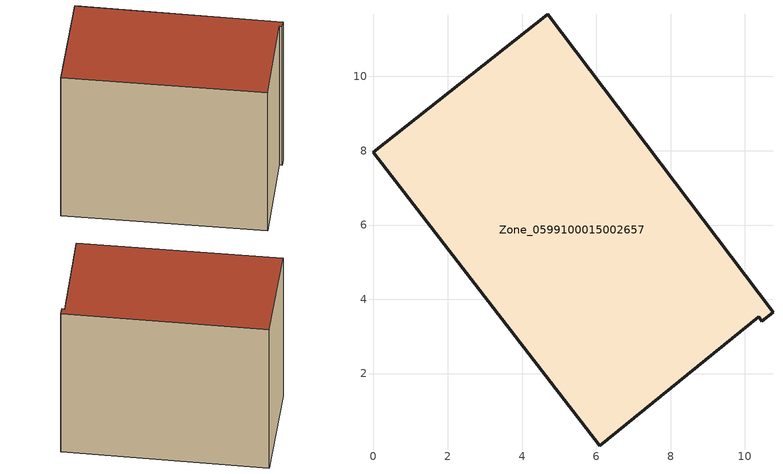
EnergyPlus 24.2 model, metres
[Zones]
Zone_0599100015002657
 floor ground (C_G): 10.38,3.54 6.08,0.06 0,7.97 4.68,11.68 10.76,3.65 10.45,3.41 z0.92
 wall outside (C_F): 10.76,3.65 4.68,11.68 0,7.97 6.08,0.06 10.38,3.54 10.45,3.41 10.76,3.65 z0.92:9.01
 roof outside (C_R): 6.08,0.06 10.38,3.54 10.45,3.41 10.76,3.65 4.68,11.68 0,7.97 z9.01
[BUILDING]
Pand.0599100015002657: North Axis=0; Terrain=City; Loads Convergence Tolerance Value=0.04; Temperature Convergence Tolerance Value=0.4; Solar Distribution=FullExterior; Maximum Number of Warmup Days=25; Minimum Number of Warmup Days=1
[Site:Location]
Rotterdam.The.Hague.AP_ZH_NLD Design_Conditions: Latitude=51.96; Longitude=4.45; Time Zone=1; Elevation=-4.5
[SITE:GROUNDTEMPERATURE:BUILDINGSURFACE]
18, 18, 18, 18, 18, 18, 18, 18, 18, 18, 18, 18
[MATERIAL] Thermal Absorptance=0.9; Solar Absorptance=0.7; Visible Absorptance=0.7
Name | Roughness | Thickness | Conductivity | Density | Specific Heat
G.TI.1965-1974 | MediumSmooth | 0.15 | 0.882353 | 540 | 1210
F.TI.1965-1974 | Rough | 0.3 | 0.697674 | 1920 | 840
R.TI.1965-1974 | MediumRough | 0.2 | 0.232558 | 1500 | 1000
[CONSTRUCTION]
C_G: G.TI.1965-1974
C_F: F.TI.1965-1974
C_R: R.TI.1965-1974
[ZONE]
Zone_0599100015002657: Type=1; Multiplier=1; Ceiling Height=Autocalculate; Volume=Autocalculate; Floor Area=autocalculate; Part of Total Floor Area=Yes
[ZONEINFILTRATION:DESIGNFLOWRATE]
Infil_Zone_0599100015002657: Zone or ZoneList or Space or SpaceList=Zone_0599100015002657; Schedule=AlwaysOn; Design Flow Rate Calculation Method=Flow/Area; Flow Rate per Floor Area=0.003; Constant Term Coefficient=1; Temperature Term Coefficient=0; Velocity Term Coefficient=0; Velocity Squared Term Coefficient=0
[HVACTEMPLATE:ZONE:IDEALLOADSAIRSYSTEM]
Zone_0599100015002657: Maximum Heating Supply Air Temperature=50; Minimum Cooling Supply Air Temperature=13; Maximum Heating Supply Air Humidity Ratio=0.0156; Minimum Cooling Supply Air Humidity Ratio=0.0077; Heating Limit=NoLimit; Cooling Limit=NoLimit; Dehumidification Control Type=ConstantSensibleHeatRatio; Cooling Sensible Heat Ratio=0.7; Dehumidification Setpoint=60; Humidification Control Type=None; Humidification Setpoint=30; Outdoor Air Method=None; Outdoor Air Flow Rate per Person=0.00944; Outdoor Air Flow Rate per Zone Floor Area=0; Outdoor Air Flow Rate per Zone=0; Demand Controlled Ventilation Type=None; Outdoor Air Economizer Type=NoEconomizer; Heat Recovery Type=None; Sensible Heat Recovery Effectiveness=0.7; Latent Heat Recovery Effectiveness=0.65
[ZONECONTROL:THERMOSTAT]
ThermostatControl_Zone_0599100015002657: Zone or ZoneList=Zone_0599100015002657; Control Type Schedule=DualSetpointControlType; Control 1=Thermostat_Zone_0599100015002657; Temperature Difference Between Cutout And Setpoint=0
[THERMOSTATSETPOINT:DUALSETPOINT]
Thermostat_Zone_0599100015002657: Heating Setpoint Temperature Schedule=HeatingSetpoint_Zone_0599100015002657; Cooling Setpoint Temperature Schedule=CoolingSetpoint_Zone_0599100015002657
[SCHEDULE:COMPACT]
HeatingSetpoint_Zone_0599100015002657: Through: 12/31, For: AllDays, Until: 24:00, 21
CoolingSetpoint_Zone_0599100015002657: Through: 12/31, For: AllDays, Until: 24:00, 24
DualSetpointControlType: Through: 12/31, For: AllDays, Until: 24:00, 4
AlwaysOn: Through: 12/31, For: AllDays, Until: 24:00, 1
